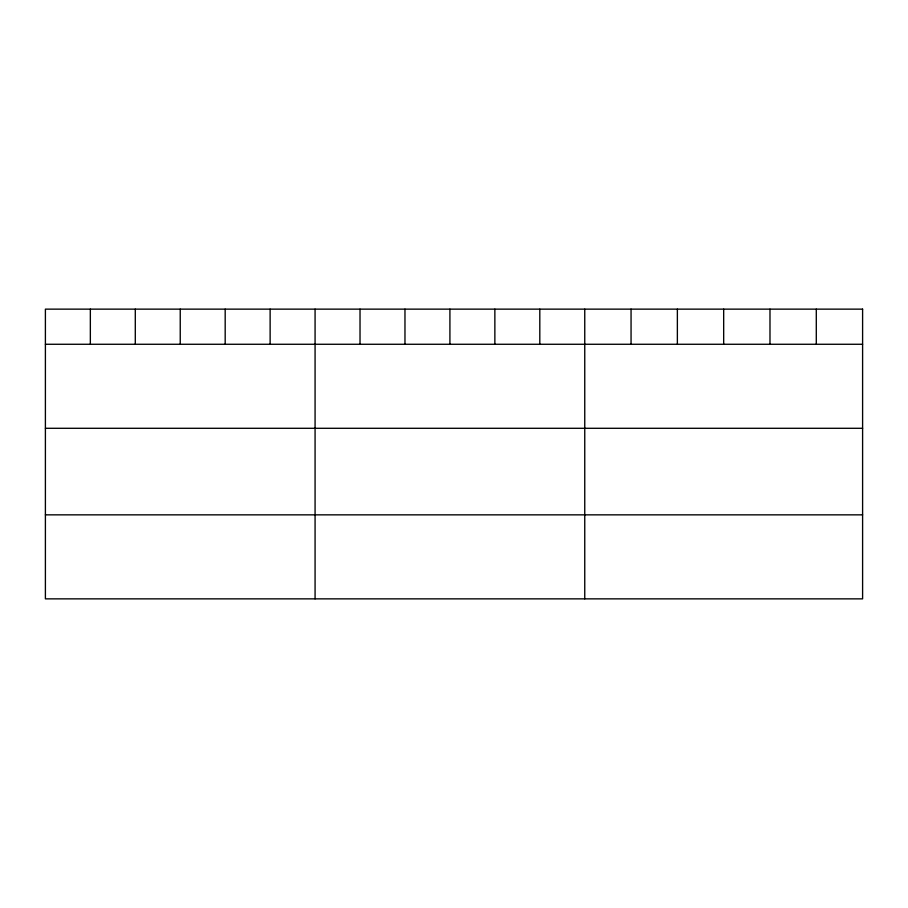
<?xml version="1.0" encoding="UTF-8"?>
<svg xmlns="http://www.w3.org/2000/svg" width="908" height="908" viewBox="0 0 908 908"><rect width="100%" height="100%" fill="white"/><g stroke="black" fill="none" stroke-linecap="round" stroke-linejoin="round"><path stroke-width="1.36" d="M45.4 344.268L862.6 344.268M45.4 428.292L862.6 428.292M45.4 514.847L862.6 514.847M816.292 309.14L816.292 344.268M769.984 309.14L769.984 344.268M723.676 309.14L723.676 344.268M677.368 309.14L677.368 344.268M631.06 309.14L631.06 344.268M584.752 309.14L584.752 598.86M539.806 309.14L539.806 344.268M494.86 309.14L494.86 344.268M449.914 309.14L449.914 344.268M404.968 309.14L404.968 344.268M360.022 309.14L360.022 344.268M315.076 309.14L315.076 598.86M270.13 309.14L270.13 344.268M225.184 309.14L225.184 344.268M180.238 309.14L180.238 344.268M135.292 309.14L135.292 344.268M90.346 309.14L90.346 344.268M862.6 309.14L45.4 309.14L45.4 598.86L862.6 598.86L862.6 309.14"/></g></svg>
